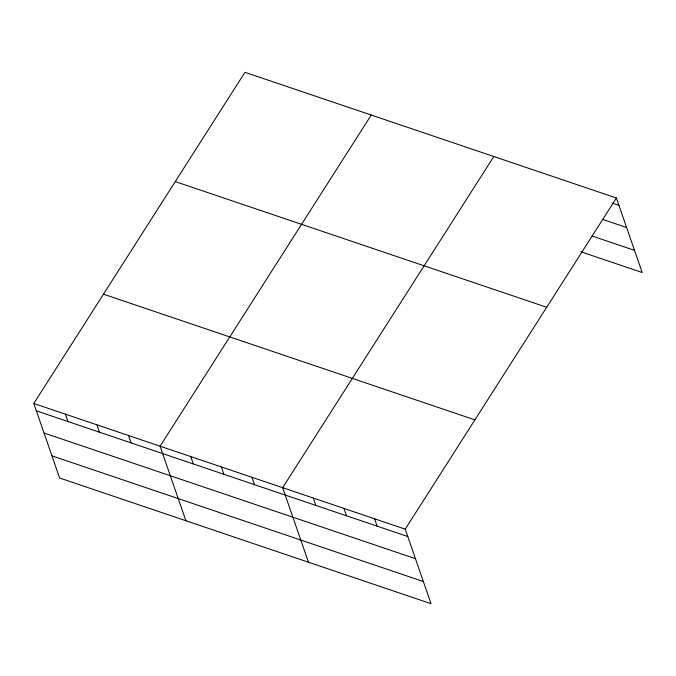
<?xml version="1.0" encoding="UTF-8"?>
<svg xmlns="http://www.w3.org/2000/svg" width="676" height="676" viewBox="0 0 676 676"><rect width="100%" height="100%" fill="white"/><g stroke="black" fill="none" stroke-linecap="round" stroke-linejoin="round"><path stroke-width="1.01" d="M616.385 197.992L405.228 529.156L431.043 603.693L59.615 478.008L33.8 403.471L244.957 72.307L616.385 197.992L642.2 272.529L580.912 251.793M371.242 115.038L160.085 446.202L185.9 520.74M493.818 156.511L282.661 487.675L308.467 562.221M612.025 203.02L618.937 205.36M602.891 219.497L626.618 227.525M592.024 235.983L634.527 250.365M175.278 181.59L546.707 307.276M103.479 294.187L474.907 419.872M33.8 403.471L405.228 529.156M36.352 410.839L407.78 536.524M44.033 433.012L415.461 558.689M51.934 455.844L423.362 581.529M374.589 518.779L377.14 526.156M343.94 508.411L346.492 515.788M313.301 498.043L315.853 505.42M252.013 477.307L254.565 484.684M221.373 466.939L223.925 474.315M190.725 456.57L193.285 463.947M128.516 435.521L131.068 442.89M96.947 424.832L99.499 432.209M65.369 414.151L67.921 421.528"/></g></svg>
